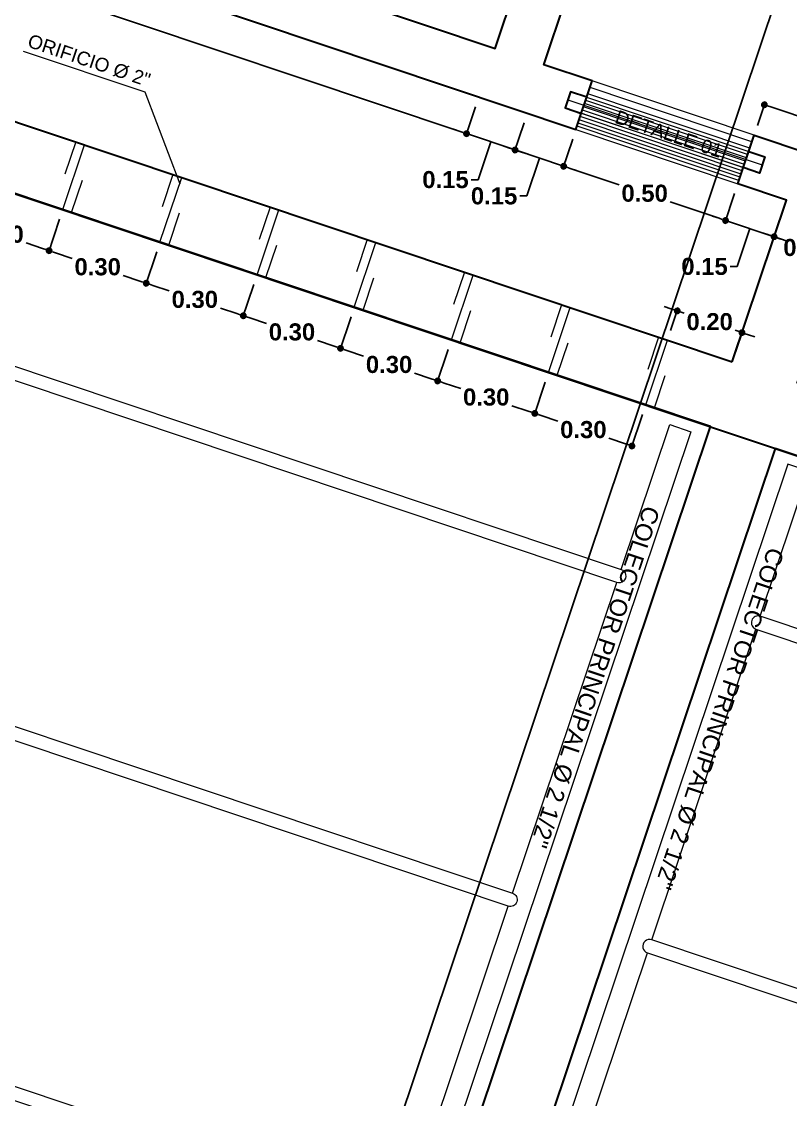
# Model space of a CAD drawing. Header units: metres. Extents: x 2572 to 5235, y 1556 to 2684.
# Drawn here: x 2959.083 to 2961.334, y 2285.626 to 2288.783 of the extents above; entities that cross this region are included whole.
import ezdxf

# ---------------------------------------------------------------- set-up
doc = ezdxf.new("R2010")
doc.units = ezdxf.units.M
for name, pattern in [('DASHDOTX2', [50.8, 25.4, -12.7, 0, -12.7]), ('DASHED2', [0.375, 0.25, -0.125]), ('HIDDEN2', [4.7625, 3.175, -1.5875])]:
    doc.linetypes.add(name, pattern=pattern)
for name, color, linetype, lineweight in [('0-CONCRETO 0.30mm', 146, 'Continuous', 30), ('0-COTAS', 7, 'Continuous', 5), ('0-LINEA1 0.00mm', 1, 'Continuous', 0), ('0-LINEA2 0.25mm', 6, 'Continuous', 25), ('0-SOMBREADO', 252, 'Continuous', 0), ('0-TAPA METAL 0.15mm', 207, 'Continuous', 5), ('0-TEXTO-0.05mm', 7, 'Continuous', 5), ('0-TUBERIA 0.00mm', 140, 'Continuous', 0), ('0-TUBERIAS 0.13mm', 140, 'Continuous', 13), ('TEXTOS 02', 241, 'Continuous', 20)]:
    doc.layers.add(name, color=color, linetype=linetype, lineweight=lineweight)
doc.layers.add('graf-02', color=4, linetype='Continuous')
doc.styles.add('OA-CDC', font='arial.ttf', dxfattribs={"height": 0.04})
doc.styles.get("Standard").update_dxf_attribs({"font": 'arial.ttf'})
doc.styles.add('WMF-Arial0', font='arialbd.ttf')
doc.dimstyles.new('ESC 1 en 100', dxfattribs={"dimtxt": 0.05, "dimasz": 0.02, "dimexe": 0.01, "dimexo": 0.03, "dimgap": 0.01, "dimtad": 0, "dimtih": 1, "dimtoh": 1, "dimzin": 0, "dimdsep": 46, "dimtxsty": 'WMF-Arial0', "dimblk": 'DOT', "dimcen": 2.5, "dimdle": 0.03, "dimclrd": 256, "dimclre": 256, "dimclrt": 256, "dimazin": 0, "dimtfac": 1, "dimtmove": 0, "dimatfit": 1, "dimldrblk": 'DOT', "dimfxl": 0.04, "dimtolj": 1, "dimtzin": 0, "dimarcsym": 0})
doc.dimstyles.new('ISO-25', dxfattribs={"dimtxt": 0.5, "dimasz": 2.4995, "dimexe": 1.25, "dimexo": 0.625, "dimtad": 1, "dimtxsty": 'Standard', "dimblk": 'NONE', "dimblk2": 'NONE', "dimcen": 2.5, "dimadec": 0, "dimazin": 0, "dimtfac": 1, "dimtmove": 0, "dimatfit": 3, "dimfxl": 1, "dimarcsym": 0})

# ---------------------------------------------------------------- blocks, each defined once
blk = doc.blocks.new('_Dot')
at = {"layer": 'graf-02', "color": 0, "lineweight": -2}
blk.add_line((-0.5, 0), (-1, 0), dxfattribs=at)
at = {"layer": 'graf-02', "color": 0, "const_width": 0.5}
blk.add_lwpolyline([(-0.25, 0, 1), (0.25, 0, 1)], format="xyb", close=True, dxfattribs=at)
blk = doc.blocks.new('*D124')
at = {"layer": '0-COTAS', "lineweight": -2, "transparency": 16777216}
for p, q in [((2961.3131, 2288.2319), (2961.2834, 2288.1433)), ((2961.2677, 2288.1592), (2961.2487, 2288.1655)), ((2961.5028, 2288.1683), (2961.4731, 2288.0797)), ((2961.2866, 2288.1528), (2961.3067, 2288.1461)), ((2961.4763, 2288.0892), (2961.4562, 2288.0959)), ((2961.4952, 2288.0829), (2961.5142, 2288.0765))]:
    blk.add_line(p, q, dxfattribs=at)
at = {"layer": 'Defpoints', "color": 0, "transparency": 16777216}
for p in [(2961.3227, 2288.2603), (2961.5123, 2288.1967), (2961.2866, 2288.1528)]:
    blk.add_point(p, dxfattribs=at)
at = {"layer": '0-COTAS', "lineweight": -2, "transparency": 16777216, "xscale": 0.02, "yscale": 0.02, "zscale": 0.02}
for p, rotation in [((2961.2866, 2288.1528), 341.4655210010613), ((2961.4763, 2288.0892), 161.4655210010614)]:
    blk.add_blockref('_Dot', p, dxfattribs=dict(at, rotation=rotation))
at = {"layer": '0-COTAS', "transparency": 16777216, "insert": (2961.3814, 2288.121), "char_height": 0.05, "attachment_point": 5, "style": 'WMF-Arial0'}
blk.add_mtext('\\A1;0.20', dxfattribs=at)
blk = doc.blocks.new('*D125')
at = {"layer": '0-COTAS', "lineweight": -2, "transparency": 16777216}
for p, q in [((2961.1709, 2288.2795), (2961.1412, 2288.191)), ((2961.3131, 2288.2319), (2961.2834, 2288.1433)), ((2961.1254, 2288.2068), (2961.1065, 2288.2132)), ((2961.2866, 2288.1528), (2961.1444, 2288.2005)), ((2961.2866, 2288.1528), (2961.1444, 2288.2005)), ((2961.2155, 2288.1766), (2961.1783, 2288.0656)), ((2961.3056, 2288.1464), (2961.3246, 2288.1401)), ((2961.1783, 2288.0656), (2961.1583, 2288.0656))]:
    blk.add_line(p, q, dxfattribs=at)
at = {"layer": 'Defpoints', "color": 0, "transparency": 16777216}
for p in [(2961.1804, 2288.308), (2961.3227, 2288.2603), (2961.1444, 2288.2005)]:
    blk.add_point(p, dxfattribs=at)
at = {"layer": '0-COTAS', "lineweight": -2, "transparency": 16777216, "xscale": 0.02, "yscale": 0.02, "zscale": 0.02}
for p, rotation in [((2961.1444, 2288.2005), 341.4655210010613), ((2961.2866, 2288.1528), 161.4655210010614)]:
    blk.add_blockref('_Dot', p, dxfattribs=dict(at, rotation=rotation))
at = {"layer": '0-COTAS', "transparency": 16777216, "insert": (2961.0828, 2288.0656), "char_height": 0.05, "attachment_point": 5, "style": 'WMF-Arial0'}
blk.add_mtext('\\A1;0.15', dxfattribs=at)
blk = doc.blocks.new('*D126')
at = {"layer": '0-COTAS', "lineweight": -2, "transparency": 16777216}
for p, q in [((2960.6968, 2288.4385), (2960.6672, 2288.3499)), ((2960.6893, 2288.3531), (2960.8326, 2288.305)), ((2961.1254, 2288.2068), (2960.9822, 2288.2549)), ((2961.1709, 2288.2795), (2961.1412, 2288.191))]:
    blk.add_line(p, q, dxfattribs=at)
at = {"layer": 'Defpoints', "color": 0, "transparency": 16777216}
for p in [(2960.7064, 2288.4669), (2960.6703, 2288.3594), (2961.1804, 2288.308)]:
    blk.add_point(p, dxfattribs=at)
at = {"layer": '0-COTAS', "lineweight": -2, "transparency": 16777216, "xscale": 0.02, "yscale": 0.02, "zscale": 0.02}
for p, rotation in [((2960.6703, 2288.3594), 161.4655210010614), ((2961.1444, 2288.2005), 341.4655210010613)]:
    blk.add_blockref('_Dot', p, dxfattribs=dict(at, rotation=rotation))
at = {"layer": '0-COTAS', "transparency": 16777216, "insert": (2960.9074, 2288.28), "char_height": 0.05, "attachment_point": 5, "style": 'WMF-Arial0'}
blk.add_mtext('\\A1;0.50', dxfattribs=at)
blk = doc.blocks.new('*D127')
at = {"layer": '0-COTAS', "lineweight": -2, "transparency": 16777216}
for p, q in [((2960.5546, 2288.4862), (2960.5249, 2288.3976)), ((2960.6968, 2288.4385), (2960.6672, 2288.3499)), ((2960.5092, 2288.4135), (2960.4902, 2288.4198)), ((2960.6703, 2288.3594), (2960.5281, 2288.4071)), ((2960.6703, 2288.3594), (2960.5281, 2288.4071)), ((2960.5992, 2288.3833), (2960.562, 2288.2722)), ((2960.6893, 2288.3531), (2960.7083, 2288.3467)), ((2960.562, 2288.2722), (2960.542, 2288.2722))]:
    blk.add_line(p, q, dxfattribs=at)
at = {"layer": 'Defpoints', "color": 0, "transparency": 16777216}
for p in [(2960.5642, 2288.5146), (2960.7064, 2288.4669), (2960.5281, 2288.4071)]:
    blk.add_point(p, dxfattribs=at)
at = {"layer": '0-COTAS', "lineweight": -2, "transparency": 16777216, "xscale": 0.02, "yscale": 0.02, "zscale": 0.02}
for p, rotation in [((2960.5281, 2288.4071), 341.4655210010613), ((2960.6703, 2288.3594), 161.4655210010614)]:
    blk.add_blockref('_Dot', p, dxfattribs=dict(at, rotation=rotation))
at = {"layer": '0-COTAS', "transparency": 16777216, "insert": (2960.4666, 2288.2722), "char_height": 0.05, "attachment_point": 5, "style": 'WMF-Arial0'}
blk.add_mtext('\\A1;0.15', dxfattribs=at)
blk = doc.blocks.new('*D113')
at = {"layer": '0-COTAS', "lineweight": -2, "transparency": 16777216}
for p, q in [((2960.4124, 2288.5338), (2960.3827, 2288.4453)), ((2960.5546, 2288.4862), (2960.5249, 2288.3976)), ((2960.3669, 2288.4611), (2960.348, 2288.4675)), ((2960.5281, 2288.4071), (2960.3859, 2288.4548)), ((2960.5281, 2288.4071), (2960.3859, 2288.4548)), ((2960.457, 2288.4309), (2960.4198, 2288.3199)), ((2960.5471, 2288.4007), (2960.566, 2288.3944)), ((2960.4198, 2288.3199), (2960.3998, 2288.3199))]:
    blk.add_line(p, q, dxfattribs=at)
at = {"layer": 'Defpoints', "color": 0, "transparency": 16777216}
for p in [(2960.4219, 2288.5623), (2960.5642, 2288.5146), (2960.3859, 2288.4548)]:
    blk.add_point(p, dxfattribs=at)
at = {"layer": '0-COTAS', "lineweight": -2, "transparency": 16777216, "xscale": 0.02, "yscale": 0.02, "zscale": 0.02}
for p, rotation in [((2960.3859, 2288.4548), 341.4655210010613), ((2960.5281, 2288.4071), 161.4655210010614)]:
    blk.add_blockref('_Dot', p, dxfattribs=dict(at, rotation=rotation))
at = {"layer": '0-COTAS', "transparency": 16777216, "insert": (2960.3243, 2288.3199), "char_height": 0.05, "attachment_point": 5, "style": 'WMF-Arial0'}
blk.add_mtext('\\A1;0.15', dxfattribs=at)
blk = doc.blocks.new('*D114')
at = {"layer": '0-COTAS', "lineweight": -2, "transparency": 16777216}
for p, q in [((2957.5206, 2289.5034), (2957.4909, 2289.4148)), ((2957.5131, 2289.4179), (2958.8644, 2288.9649)), ((2960.3669, 2288.4611), (2959.0156, 2288.9142)), ((2960.4124, 2288.5338), (2960.3827, 2288.4453))]:
    blk.add_line(p, q, dxfattribs=at)
at = {"layer": 'Defpoints', "color": 0, "transparency": 16777216}
for p in [(2957.5301, 2289.5318), (2957.4941, 2289.4243), (2960.4219, 2288.5623)]:
    blk.add_point(p, dxfattribs=at)
at = {"layer": '0-COTAS', "lineweight": -2, "transparency": 16777216, "xscale": 0.02, "yscale": 0.02, "zscale": 0.02}
for p, rotation in [((2957.4941, 2289.4243), 161.4655210010614), ((2960.3859, 2288.4548), 341.4655210010613)]:
    blk.add_blockref('_Dot', p, dxfattribs=dict(at, rotation=rotation))
at = {"layer": '0-COTAS', "transparency": 16777216, "insert": (2958.94, 2288.9395), "char_height": 0.05, "attachment_point": 5, "style": 'WMF-Arial0'}
blk.add_mtext('\\A1;3.05', dxfattribs=at)
blk = doc.blocks.new('*D128')
at = {"layer": '0-COTAS', "lineweight": -2, "transparency": 16777216}
for p, q in [((2961.2377, 2288.4786), (2961.2612, 2288.5488)), ((2961.277, 2288.533), (2961.4203, 2288.4849)), ((2961.7131, 2288.3867), (2961.5698, 2288.4348)), ((2961.7117, 2288.3197), (2961.7353, 2288.3899))]:
    blk.add_line(p, q, dxfattribs=at)
at = {"layer": 'Defpoints', "color": 0, "transparency": 16777216}
for p in [(2961.258, 2288.5393), (2961.2281, 2288.4502), (2961.7022, 2288.2913)]:
    blk.add_point(p, dxfattribs=at)
at = {"layer": '0-COTAS', "lineweight": -2, "transparency": 16777216, "xscale": 0.02, "yscale": 0.02, "zscale": 0.02}
for p, rotation in [((2961.258, 2288.5393), 161.4655210010614), ((2961.7321, 2288.3804), 341.4655210010613)]:
    blk.add_blockref('_Dot', p, dxfattribs=dict(at, rotation=rotation))
at = {"layer": '0-COTAS', "transparency": 16777216, "insert": (2961.495, 2288.4599), "char_height": 0.05, "attachment_point": 5, "style": 'WMF-Arial0'}
blk.add_mtext('\\A1;0.50', dxfattribs=at)
blk = doc.blocks.new('*D129')
at = {"layer": '0-COTAS', "lineweight": -2, "transparency": 16777216}
for p, q in [((2960.793, 2289.1973), (2960.7351, 2289.0244)), ((2960.7572, 2289.0275), (2961.9521, 2288.6269)), ((2962.4997, 2288.6251), (2962.4417, 2288.4522)), ((2962.4259, 2288.468), (2962.0991, 2288.5776))]:
    blk.add_line(p, q, dxfattribs=at)
at = {"layer": 'Defpoints', "color": 0, "transparency": 16777216}
for p in [(2960.8026, 2289.2257), (2960.7382, 2289.0338), (2962.5092, 2288.6535)]:
    blk.add_point(p, dxfattribs=at)
at = {"layer": '0-COTAS', "lineweight": -2, "transparency": 16777216, "xscale": 0.02, "yscale": 0.02, "zscale": 0.02}
for p, rotation in [((2960.7382, 2289.0338), 161.4655210010614), ((2962.4449, 2288.4617), 341.4655210010613)]:
    blk.add_blockref('_Dot', p, dxfattribs=dict(at, rotation=rotation))
at = {"layer": '0-COTAS', "transparency": 16777216, "insert": (2962.0256, 2288.6022), "char_height": 0.05, "attachment_point": 5, "style": 'WMF-Arial0'}
blk.add_mtext('\\A1;1.80', dxfattribs=at)
blk = doc.blocks.new('*D149')
at = {"layer": '0-COTAS', "lineweight": -2, "transparency": 16777216}
for p, q in [((2960.9839, 2287.9419), (2960.9649, 2287.9483)), ((2960.9836, 2287.8783), (2961.006, 2287.9451)), ((2961.0029, 2287.9356), (2961.0229, 2287.9289)), ((2961.1925, 2287.872), (2961.1725, 2287.8787)), ((2961.1733, 2287.8147), (2961.1957, 2287.8815)), ((2961.2114, 2287.8656), (2961.2304, 2287.8593))]:
    blk.add_line(p, q, dxfattribs=at)
at = {"layer": 'Defpoints', "color": 0, "transparency": 16777216}
for p in [(2961.0029, 2287.9356), (2960.9741, 2287.8498), (2961.1637, 2287.7862)]:
    blk.add_point(p, dxfattribs=at)
at = {"layer": '0-COTAS', "lineweight": -2, "transparency": 16777216, "xscale": 0.02, "yscale": 0.02, "zscale": 0.02}
for p, rotation in [((2961.0029, 2287.9356), 341.4655210010613), ((2961.1925, 2287.872), 161.4655210010614)]:
    blk.add_blockref('_Dot', p, dxfattribs=dict(at, rotation=rotation))
at = {"layer": '0-COTAS', "transparency": 16777216, "insert": (2961.0977, 2287.9038), "char_height": 0.05, "attachment_point": 5, "style": 'WMF-Arial0'}
blk.add_mtext('\\A1;0.20', dxfattribs=at)
blk = doc.blocks.new('*D168')
at = {"layer": '0-COTAS', "lineweight": -2, "transparency": 16777216}
for p, q in [((2960.6166, 2287.7271), (2960.5826, 2287.6258)), ((2960.6047, 2287.6289), (2960.6532, 2287.6126)), ((2960.901, 2287.6317), (2960.867, 2287.5304)), ((2960.8512, 2287.5463), (2960.8028, 2287.5625))]:
    blk.add_line(p, q, dxfattribs=at)
at = {"layer": 'Defpoints', "color": 0, "transparency": 16777216}
for p in [(2960.6261, 2287.7555), (2960.9105, 2287.6602), (2960.5858, 2287.6353)]:
    blk.add_point(p, dxfattribs=at)
at = {"layer": '0-COTAS', "lineweight": -2, "transparency": 16777216, "xscale": 0.02, "yscale": 0.02, "zscale": 0.02}
for p, rotation in [((2960.5858, 2287.6353), 161.4655210010614), ((2960.8702, 2287.5399), 341.4655210010613)]:
    blk.add_blockref('_Dot', p, dxfattribs=dict(at, rotation=rotation))
at = {"layer": '0-COTAS', "transparency": 16777216, "insert": (2960.728, 2287.5876), "char_height": 0.05, "attachment_point": 5, "style": 'WMF-Arial0'}
blk.add_mtext('\\A1;0.30', dxfattribs=at)
blk = doc.blocks.new('*D169')
at = {"layer": '0-COTAS', "lineweight": -2, "transparency": 16777216}
for p, q in [((2960.3321, 2287.8225), (2960.2981, 2287.7211)), ((2960.3203, 2287.7243), (2960.3688, 2287.708)), ((2960.6166, 2287.7271), (2960.5826, 2287.6258)), ((2960.5668, 2287.6416), (2960.5183, 2287.6579))]:
    blk.add_line(p, q, dxfattribs=at)
at = {"layer": 'Defpoints', "color": 0, "transparency": 16777216}
for p in [(2960.3416, 2287.8509), (2960.6261, 2287.7555), (2960.3013, 2287.7306)]:
    blk.add_point(p, dxfattribs=at)
at = {"layer": '0-COTAS', "lineweight": -2, "transparency": 16777216, "xscale": 0.02, "yscale": 0.02, "zscale": 0.02}
for p, rotation in [((2960.3013, 2287.7306), 161.4655210010614), ((2960.5858, 2287.6353), 341.4655210010613)]:
    blk.add_blockref('_Dot', p, dxfattribs=dict(at, rotation=rotation))
at = {"layer": '0-COTAS', "transparency": 16777216, "insert": (2960.4435, 2287.6829), "char_height": 0.05, "attachment_point": 5, "style": 'WMF-Arial0'}
blk.add_mtext('\\A1;0.30', dxfattribs=at)
blk = doc.blocks.new('*D170')
at = {"layer": '0-COTAS', "lineweight": -2, "transparency": 16777216}
for p, q in [((2960.0477, 2287.9178), (2960.0137, 2287.8165)), ((2960.0358, 2287.8196), (2960.0843, 2287.8034)), ((2960.3321, 2287.8225), (2960.2981, 2287.7211)), ((2960.2824, 2287.737), (2960.2339, 2287.7532))]:
    blk.add_line(p, q, dxfattribs=at)
at = {"layer": 'Defpoints', "color": 0, "transparency": 16777216}
for p in [(2960.0572, 2287.9463), (2960.3416, 2287.8509), (2960.0169, 2287.826)]:
    blk.add_point(p, dxfattribs=at)
at = {"layer": '0-COTAS', "lineweight": -2, "transparency": 16777216, "xscale": 0.02, "yscale": 0.02, "zscale": 0.02}
for p, rotation in [((2960.0169, 2287.826), 161.4655210010614), ((2960.3013, 2287.7306), 341.4655210010613)]:
    blk.add_blockref('_Dot', p, dxfattribs=dict(at, rotation=rotation))
at = {"layer": '0-COTAS', "transparency": 16777216, "insert": (2960.1591, 2287.7783), "char_height": 0.05, "attachment_point": 5, "style": 'WMF-Arial0'}
blk.add_mtext('\\A1;0.30', dxfattribs=at)
blk = doc.blocks.new('*D171')
at = {"layer": '0-COTAS', "lineweight": -2, "transparency": 16777216}
for p, q in [((2959.7632, 2288.0132), (2959.7293, 2287.9119)), ((2959.7514, 2287.915), (2959.7999, 2287.8987)), ((2960.0477, 2287.9178), (2960.0137, 2287.8165)), ((2959.9979, 2287.8323), (2959.9494, 2287.8486))]:
    blk.add_line(p, q, dxfattribs=at)
at = {"layer": 'Defpoints', "color": 0, "transparency": 16777216}
for p in [(2959.7728, 2288.0416), (2960.0572, 2287.9463), (2959.7324, 2287.9213)]:
    blk.add_point(p, dxfattribs=at)
at = {"layer": '0-COTAS', "lineweight": -2, "transparency": 16777216, "xscale": 0.02, "yscale": 0.02, "zscale": 0.02}
for p, rotation in [((2959.7324, 2287.9213), 161.4655210010614), ((2960.0169, 2287.826), 341.4655210010613)]:
    blk.add_blockref('_Dot', p, dxfattribs=dict(at, rotation=rotation))
at = {"layer": '0-COTAS', "transparency": 16777216, "insert": (2959.8747, 2287.8737), "char_height": 0.05, "attachment_point": 5, "style": 'WMF-Arial0'}
blk.add_mtext('\\A1;0.30', dxfattribs=at)
blk = doc.blocks.new('*D172')
at = {"layer": '0-COTAS', "lineweight": -2, "transparency": 16777216}
for p, q in [((2959.4788, 2288.1086), (2959.4448, 2288.0072)), ((2959.467, 2288.0103), (2959.5154, 2287.9941)), ((2959.7632, 2288.0132), (2959.7293, 2287.9119)), ((2959.7135, 2287.9277), (2959.665, 2287.944))]:
    blk.add_line(p, q, dxfattribs=at)
at = {"layer": 'Defpoints', "color": 0, "transparency": 16777216}
for p in [(2959.4883, 2288.137), (2959.7728, 2288.0416), (2959.448, 2288.0167)]:
    blk.add_point(p, dxfattribs=at)
at = {"layer": '0-COTAS', "lineweight": -2, "transparency": 16777216, "xscale": 0.02, "yscale": 0.02, "zscale": 0.02}
for p, rotation in [((2959.448, 2288.0167), 161.4655210010614), ((2959.7324, 2287.9213), 341.4655210010613)]:
    blk.add_blockref('_Dot', p, dxfattribs=dict(at, rotation=rotation))
at = {"layer": '0-COTAS', "transparency": 16777216, "insert": (2959.5902, 2287.969), "char_height": 0.05, "attachment_point": 5, "style": 'WMF-Arial0'}
blk.add_mtext('\\A1;0.30', dxfattribs=at)
blk = doc.blocks.new('*D173')
at = {"layer": '0-COTAS', "lineweight": -2, "transparency": 16777216}
for p, q in [((2959.1944, 2288.2039), (2959.1604, 2288.1026)), ((2959.1825, 2288.1057), (2959.231, 2288.0895)), ((2959.4788, 2288.1086), (2959.4448, 2288.0072)), ((2959.429, 2288.0231), (2959.3806, 2288.0393))]:
    blk.add_line(p, q, dxfattribs=at)
at = {"layer": 'Defpoints', "color": 0, "transparency": 16777216}
for p in [(2959.2039, 2288.2324), (2959.4883, 2288.137), (2959.1636, 2288.1121)]:
    blk.add_point(p, dxfattribs=at)
at = {"layer": '0-COTAS', "lineweight": -2, "transparency": 16777216, "xscale": 0.02, "yscale": 0.02, "zscale": 0.02}
for p, rotation in [((2959.1636, 2288.1121), 161.4655210010614), ((2959.448, 2288.0167), 341.4655210010613)]:
    blk.add_blockref('_Dot', p, dxfattribs=dict(at, rotation=rotation))
at = {"layer": '0-COTAS', "transparency": 16777216, "insert": (2959.3058, 2288.0644), "char_height": 0.05, "attachment_point": 5, "style": 'WMF-Arial0'}
blk.add_mtext('\\A1;0.30', dxfattribs=at)
blk = doc.blocks.new('*D174')
at = {"layer": '0-COTAS', "lineweight": -2, "transparency": 16777216}
for p, q in [((2958.9099, 2288.2993), (2958.8759, 2288.198)), ((2958.8981, 2288.2011), (2958.9466, 2288.1848)), ((2959.1944, 2288.2039), (2959.1604, 2288.1026)), ((2959.1446, 2288.1184), (2959.0961, 2288.1347))]:
    blk.add_line(p, q, dxfattribs=at)
at = {"layer": 'Defpoints', "color": 0, "transparency": 16777216}
for p in [(2958.9195, 2288.3277), (2959.2039, 2288.2324), (2958.8791, 2288.2074)]:
    blk.add_point(p, dxfattribs=at)
at = {"layer": '0-COTAS', "lineweight": -2, "transparency": 16777216, "xscale": 0.02, "yscale": 0.02, "zscale": 0.02}
for p, rotation in [((2958.8791, 2288.2074), 161.4655210010614), ((2959.1636, 2288.1121), 341.4655210010613)]:
    blk.add_blockref('_Dot', p, dxfattribs=dict(at, rotation=rotation))
at = {"layer": '0-COTAS', "transparency": 16777216, "insert": (2959.0213, 2288.1598), "char_height": 0.05, "attachment_point": 5, "style": 'WMF-Arial0'}
blk.add_mtext('\\A1;0.30', dxfattribs=at)
blk = doc.blocks.new('*D188')
at = {"color": 0, "lineweight": -2, "transparency": 16777216}
for p, q in [((2964.7284, 2335.4598), (2968.1041, 2334.6544)), ((2951.3404, 2269.7734), (2966.8883, 2334.9445)), ((2949.1805, 2270.2887), (2952.5562, 2269.4834))]:
    blk.add_line(p, q, dxfattribs=at)
at = {"layer": 'Defpoints', "color": 0, "transparency": 16777216}
for p in [(2964.1204, 2335.6048), (2966.8883, 2334.9445), (2948.5725, 2270.4338)]:
    blk.add_point(p, dxfattribs=at)
at = {"color": 0, "transparency": 16777216, "insert": (2958.2581, 2302.5632), "char_height": 0.5, "attachment_point": 5, "rotation": 76.5817}
blk.add_mtext('67', dxfattribs=at)
blk = doc.blocks.new('_None')

msp = doc.modelspace()

# ---------------------------------------------------------------- linework, layer by layer
at = {"layer": '0-CONCRETO 0.30mm', "lineweight": 5}
for p, q in [((2961.2154, 2288.4123), (2960.7413, 2288.5712)), ((2961.2218, 2288.4312), (2960.7477, 2288.5902)), ((2961.2027, 2288.3744), (2960.7286, 2288.5333)), ((2961.2059, 2288.3838), (2960.7318, 2288.5428)), ((2961.2091, 2288.3933), (2960.735, 2288.5523)), ((2961.1932, 2288.3459), (2960.7191, 2288.5048)), ((2961.1963, 2288.3554), (2960.7223, 2288.5143)), ((2961.1995, 2288.3649), (2960.7255, 2288.5238)), ((2961.1836, 2288.3175), (2960.7096, 2288.4764)), ((2961.1868, 2288.3269), (2960.7127, 2288.4859)), ((2961.19, 2288.3364), (2960.7159, 2288.4954))]:
    msp.add_line(p, q, dxfattribs=at)
at = {"layer": '0-CONCRETO 0.30mm'}
for points in [[(2958.7361, 2282.9047), (2955.465, 2284.0014), (2957.1816, 2289.1213), (2957.3882, 2289.7376), (2960.4696, 2288.7045), (2960.708, 2289.4156), (2962.6991, 2288.7481), (2962.4607, 2288.037), (2965.5421, 2287.0039), (2965.3355, 2286.3876), (2963.619, 2281.2677), (2960.3479, 2282.3643)], [(2957.5301, 2289.5318), (2960.7064, 2288.4669), (2960.7541, 2288.6091)], [(2960.7541, 2288.6091), (2960.6118, 2288.6568), (2960.8026, 2289.2257), (2962.5092, 2288.6535), (2962.3185, 2288.0846), (2962.1763, 2288.1323)], [(2957.3712, 2289.0577), (2961.1637, 2287.7862)], [(2957.118, 2288.9317), (2965.2719, 2286.198)], [(2960.7382, 2288.5617), (2960.6908, 2288.5776), (2960.6749, 2288.5302), (2960.7223, 2288.5143)], [(2961.1637, 2287.7862), (2961.3227, 2288.2603), (2961.1804, 2288.308), (2961.2281, 2288.4502), (2961.7022, 2288.2913), (2961.6545, 2288.149), (2961.5123, 2288.1967), (2961.3534, 2287.7227)], [(2961.2122, 2288.4028), (2961.2596, 2288.3869), (2961.2437, 2288.3395), (2961.1963, 2288.3554)]]:
    msp.add_lwpolyline(points, dxfattribs=at)
for points in [[(2955.7182, 2284.1274), (2959.5108, 2282.8559), (2961.1002, 2287.5966), (2957.3076, 2288.8681)], [(2959.7004, 2282.7924), (2963.4929, 2281.5209), (2965.0823, 2286.2615), (2961.2898, 2287.533)]]:
    msp.add_lwpolyline(points, close=True, dxfattribs=at)
at = {"layer": '0-CONCRETO 0.30mm', "lineweight": 5}
msp.add_lwpolyline([(2960.7541, 2288.6091), (2960.7064, 2288.4669), (2961.1804, 2288.308), (2961.2281, 2288.4502)], close=True, dxfattribs=at)
at = {"layer": '0-LINEA1 0.00mm'}
msp.add_lwpolyline([(2959.0876, 2288.6965), (2959.4441, 2288.577), (2959.5462, 2288.3074)], dxfattribs=at)
at = {"layer": '0-LINEA2 0.25mm', "linetype": 'DASHDOTX2', "ltscale": 0.3}
msp.add_lwpolyline([(2961.785, 2290.3202), (2958.5585, 2280.6966)], dxfattribs=at)
at = {"layer": '0-SOMBREADO', "color": 253, "linetype": 'HIDDEN2', "ltscale": 0.25}
for points in [[(2959.2039, 2288.2324), (2959.2675, 2288.422)], [(2959.4883, 2288.137), (2959.5519, 2288.3266)], [(2959.7728, 2288.0416), (2959.8363, 2288.2313)], [(2960.0572, 2287.9463), (2960.1208, 2288.1359)], [(2960.3416, 2287.8509), (2960.4052, 2288.0405)], [(2960.6261, 2287.7555), (2960.6897, 2287.9452)], [(2960.9105, 2287.6602), (2960.9741, 2287.8498)]]:
    msp.add_lwpolyline(points, dxfattribs=at)
at = {"layer": '0-TAPA METAL 0.15mm'}
msp.add_lwpolyline([(2961.2596, 2288.3869), (2961.2437, 2288.3395), (2960.6749, 2288.5302), (2960.6908, 2288.5776)], close=True, dxfattribs=at)
at = {"layer": '0-TAPA METAL 0.15mm', "linetype": 'HIDDEN2', "ltscale": 0.25}
msp.add_lwpolyline([(2960.6828, 2288.5539), (2961.2517, 2288.3632)], dxfattribs=at)
at = {"layer": '0-TUBERIA 0.00mm', "linetype": 'DASHED2', "ltscale": 0.1}
for points in [[(2959.2419, 2288.4306), (2959.1783, 2288.2409), (2959.2295, 2288.2238), (2959.2931, 2288.4134)], [(2959.5263, 2288.3352), (2959.4627, 2288.1456), (2959.5139, 2288.1284), (2959.5775, 2288.318)], [(2959.8107, 2288.2398), (2959.7472, 2288.0502), (2959.7984, 2288.0331), (2959.8619, 2288.2227)], [(2960.0952, 2288.1445), (2960.0316, 2287.9549), (2960.0828, 2287.9377), (2960.1464, 2288.1273)], [(2960.3796, 2288.0491), (2960.316, 2287.8595), (2960.3672, 2287.8423), (2960.4308, 2288.032)], [(2960.6641, 2287.9538), (2960.6005, 2287.7641), (2960.6517, 2287.747), (2960.7153, 2287.9366)], [(2960.9485, 2287.8584), (2960.8849, 2287.6688), (2960.9361, 2287.6516), (2960.9997, 2287.8412)]]:
    msp.add_lwpolyline(points, close=True, dxfattribs=at)
at = {"layer": '0-TUBERIAS 0.13mm'}
for points in [[(2960.8258, 2287.1401), (2957.1897, 2288.3592), (2957.2025, 2288.3971), (2960.8385, 2287.1781, -1)], [(2960.5079, 2286.192), (2956.8719, 2287.4111), (2956.8846, 2287.449), (2960.5207, 2286.2299, -1)], [(2961.2335, 2287.0035), (2964.8696, 2285.7844), (2964.8823, 2285.8223), (2961.2462, 2287.0414, 1)], [(2960.1901, 2285.2439), (2956.554, 2286.4629), (2956.5667, 2286.5008), (2960.2028, 2285.2818, -1)], [(2960.9156, 2286.0553), (2964.5517, 2284.8363), (2964.5644, 2284.8742), (2960.9284, 2286.0932, 1)]]:
    msp.add_lwpolyline(points, format="xyb", close=True, dxfattribs=at)
for points in [[(2960.8385, 2287.1781), (2960.9808, 2287.6025), (2961.0425, 2287.5818), (2959.3799, 2282.6228)], [(2961.2462, 2287.0414), (2961.3885, 2287.4658), (2961.3269, 2287.4865), (2959.6643, 2282.5275)], [(2960.5207, 2286.2299), (2960.8258, 2287.1401)], [(2960.9284, 2286.0932), (2961.2335, 2287.0035)], [(2960.2028, 2285.2818), (2960.5079, 2286.192)], [(2960.6105, 2285.1451), (2960.9156, 2286.0553)]]:
    msp.add_lwpolyline(points, dxfattribs=at)

# ---------------------------------------------------------------- texts
at = {"layer": '0-TEXTO-0.05mm', "style": 'OA-CDC'}
msp.add_text('ORIFICIO Ø 2"', height=0.04, rotation=341.4655, dxfattribs=at).set_placement((2959.0974, 2288.7101))
at = {"layer": '0-TEXTO-0.05mm', "char_height": 0.05, "width": 1.723387, "attachment_point": 1, "rotation": 251.4655, "style": 'OA-CDC'}
for insert in [(2961.0665, 2287.6906), (2961.4306, 2287.5685)]:
    msp.add_mtext('\\pi0.35658;{\\fSwis721 BT|b0|i0|c0|p34;COLECTOR PRINCIPAL }Ø 2 1/2"', dxfattribs=dict(at, insert=insert))
at = {"layer": 'TEXTOS 02', "insert": (2960.8301, 2288.525), "char_height": 0.04, "attachment_point": 1, "rotation": 341.4655}
msp.add_mtext('DETALLE 01', dxfattribs=at)

# ---------------------------------------------------------------- dimensions: what is measured, and where the dimension line sits
dim = msp.add_aligned_dim(p1=(2948.5725, 2270.4338), p2=(2964.1204, 2335.6048), distance=-2.8455, dimstyle='ISO-25')
dim.commit()
dim.dimension.update_dxf_attribs({"geometry": '*D188', "text_midpoint": (2958.2581, 2302.5632)})
at = {"layer": '0-COTAS'}
for base, p1, p2, picture, middle in [((2957.4941, 2289.4243), (2960.4219, 2288.5623), (2957.5301, 2289.5318), '*D114', (2958.94, 2288.9395)), ((2960.3859, 2288.4548), (2960.5642, 2288.5146), (2960.4219, 2288.5623), '*D113', (2960.3898, 2288.3199)), ((2960.5281, 2288.4071), (2960.7064, 2288.4669), (2960.5642, 2288.5146), '*D127', (2960.532, 2288.2722)), ((2960.6703, 2288.3594), (2961.1804, 2288.308), (2960.7064, 2288.4669), '*D126', (2960.9074, 2288.28)), ((2958.8791, 2288.2074), (2959.2039, 2288.2324), (2958.9195, 2288.3277), '*D174', (2959.0213, 2288.1598)), ((2961.1444, 2288.2005), (2961.3227, 2288.2603), (2961.1804, 2288.308), '*D125', (2961.1483, 2288.0656)), ((2961.2866, 2288.1528), (2961.5123, 2288.1967), (2961.3227, 2288.2603), '*D124', (2961.3814, 2288.121)), ((2959.1636, 2288.1121), (2959.4883, 2288.137), (2959.2039, 2288.2324), '*D173', (2959.3058, 2288.0644)), ((2959.448, 2288.0167), (2959.7728, 2288.0416), (2959.4883, 2288.137), '*D172', (2959.5902, 2287.969)), ((2959.7324, 2287.9213), (2960.0572, 2287.9463), (2959.7728, 2288.0416), '*D171', (2959.8747, 2287.8737)), ((2960.0169, 2287.826), (2960.3416, 2287.8509), (2960.0572, 2287.9463), '*D170', (2960.1591, 2287.7783)), ((2961.0029, 2287.9356), (2961.1637, 2287.7862), (2960.9741, 2287.8498), '*D149', (2961.0977, 2287.9038)), ((2960.3013, 2287.7306), (2960.6261, 2287.7555), (2960.3416, 2287.8509), '*D169', (2960.4435, 2287.6829)), ((2960.5858, 2287.6353), (2960.9105, 2287.6602), (2960.6261, 2287.7555), '*D168', (2960.728, 2287.5876))]:
    dim = msp.add_linear_dim(base=base, p1=p1, p2=p2, angle=341.4655, dimstyle='ESC 1 en 100', override={"dimtmove": 1}, dxfattribs=at)
    dim.commit()
    dim.dimension.update_dxf_attribs({"geometry": picture, "text_midpoint": middle})
dim = msp.add_linear_dim(base=(2960.7382, 2289.0338), p1=(2962.5092, 2288.6535), p2=(2960.8026, 2289.2257), angle=341.4655, dimstyle='ESC 1 en 100', dxfattribs=at)
dim.commit()
dim.dimension.update_dxf_attribs({"geometry": '*D129', "text_midpoint": (2962.0256, 2288.6022), "dimtype": 160})
dim = msp.add_linear_dim(base=(2961.258, 2288.5393), p1=(2961.7022, 2288.2913), p2=(2961.2281, 2288.4502), angle=341.4655, dimstyle='ESC 1 en 100', dxfattribs=at)
dim.commit()
dim.dimension.update_dxf_attribs({"geometry": '*D128', "text_midpoint": (2961.495, 2288.4599)})

doc.saveas('drawing.dxf')
